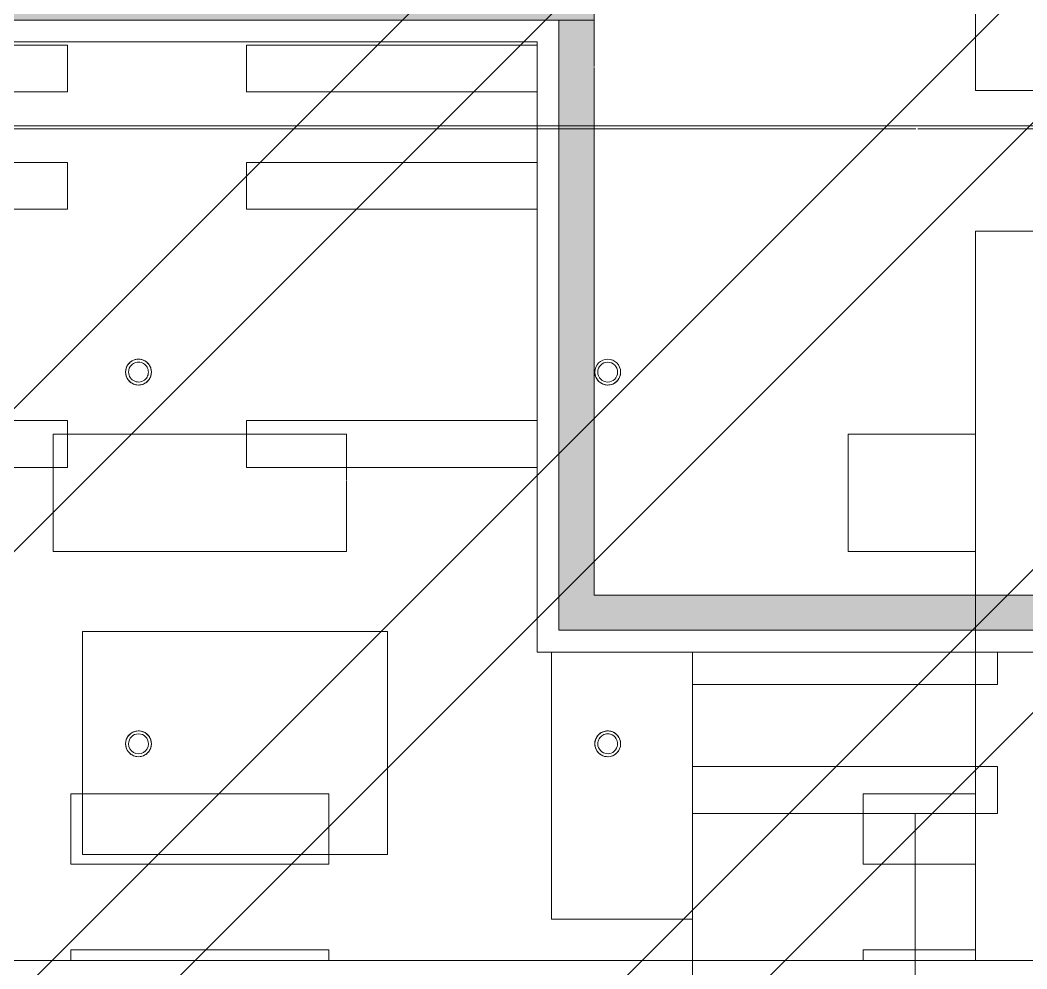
# Model space of a CAD drawing. Header units: millimetres. Extents: x -57519 to 497916, y -349472 to 446842.
# Drawn here: x 328881 to 333172, y 27414 to 31457 of the extents above; entities that cross this region are included whole.
import ezdxf

# ---------------------------------------------------------------- set-up
doc = ezdxf.new("R2010")
doc.units = ezdxf.units.MM
for name, color, linetype, lineweight in [('A-CLNG', 13, 'Continuous', 5), ('A-DETL-GENF', 92, 'Continuous', 5), ('A-FLOR', 192, 'Continuous', 5), ('A-WALL', 113, 'Continuous', 20), ('A-WALL-PATT', 111, 'Continuous', 20), ('E-LITE-EQPM', 33, 'Continuous', 5)]:
    doc.layers.add(name, color=color, linetype=linetype, lineweight=lineweight)

# ---------------------------------------------------------------- blocks, each defined once
blk = doc.blocks.new('Lighting_Fixtures_Downlight_Recessed_Can _Working_ - 110mm_Diameter-60_Watt_Incandescent _Male Toilet_ 200W-17258440-SITE COVERAGE')
at = {"layer": 'E-LITE-EQPM'}
for radius, start, end in [(55, 360, 180), (55, 180, 360), (42.3, 0, 180), (42.3, 240, 0), (42.3, 180, 240)]:
    blk.add_arc((0, 0), radius, start, end, dxfattribs=at)
blk = doc.blocks.new('Lighting_Fixtures_Downlight_Recessed_Can _Working_ - 110mm_Diameter-60_Watt_Incandescent _Male Toilet_ 200W-V257-SITE COVERAGE')
at = {"layer": 'E-LITE-EQPM'}
for radius, start, end in [(55, 360, 180), (55, 180, 240), (42.3, 135, 180), (42.3, 120, 135), (55, 240, 360), (42.3, 105, 120), (42.3, 90, 105), (42.3, 75, 90), (42.3, 60, 75), (42.3, 45, 60), (42.3, 30, 45), (42.3, 15, 30), (42.3, 0, 15), (42.3, 345, 0), (42.3, 180, 315), (42.3, 315, 330), (42.3, 330, 345)]:
    blk.add_arc((0, 0), radius, start, end, dxfattribs=at)
blk = doc.blocks.new('Lighting_Fixtures_Downlight_Recessed_Can _Working_ - 110mm_Diameter-60_Watt_Incandescent _Male Toilet_ 200W-V258-SITE COVERAGE')
at = {"layer": 'E-LITE-EQPM'}
for radius, start, end in [(55, 360, 180), (55, 180, 360), (42.3, 0, 180), (42.3, 180, 0)]:
    blk.add_arc((0, 0), radius, start, end, dxfattribs=at)
blk = doc.blocks.new('Lighting_Fixtures_Downlight_Recessed_Can _Working_ - 110mm_Diameter-60_Watt_Incandescent _Male Toilet_ 200W-V471-SITE COVERAGE')
at = {"layer": 'E-LITE-EQPM'}
for radius, start, end in [(55, 120, 180), (55, 60, 120), (55, 360, 60), (55, 180, 360), (42.3, 165, 180), (42.3, 150, 165), (42.3, 135, 150), (42.3, 120, 135), (42.3, 90, 120), (42.3, 75, 90), (42.3, 30, 75), (42.3, 15, 30), (42.3, 0, 15), (42.3, 345, 0), (42.3, 180, 225), (42.3, 225, 300), (42.3, 300, 345)]:
    blk.add_arc((0, 0), radius, start, end, dxfattribs=at)

msp = doc.modelspace()

# ---------------------------------------------------------------- hatches: boundary and pattern name
at = {"layer": 'A-DETL-GENF'}
h = msp.add_hatch(dxfattribs=at)
h.set_pattern_fill('FP_40', color=250, style=0, pattern_type=2)
h.set_pattern_definition([(45, (248763.4, 0), (-1257.236, 1257.236), []), (45, (248763.4, 1905), (-1257.236, 1257.236), [])])
h.paths.add_polyline_path([(325750.1, -8642.5), (328562.7, -8642.5), (328562.7, 4657.5), (341312.7, 4657.5), (341312.7, 30557.5), (342712.7, 30557.5), (342712.7, 48907.7), (339962.7, 48907.7), (339962.7, 52157.5), (338962.7, 52157.5), (338962.7, 53757.5), (297512.7, 53757.5), (297512.7, 52247.5), (286277.7, 52247.5), (286277.7, 34407.5), (285902.7, 34407.5), (285902.7, 7407.5), (286277.7, 7407.5), (286277.7, -2267.5), (315555.2, -2267.5), (315555.2, -8642.5), (321257.1, -8642.5)], flags=0)
at = {"layer": 'A-WALL-PATT', "lineweight": 5, "transparency": 33554560}
for points in [[(328447.4, 31457.5), (331327.7, 31457.5), (331327.7, 31607.5), (327752.7, 31607.5), (327752.7, 31457.5), (327996.6, 31457.5)], [(331177.7, 28857.5), (331327.7, 28857.5), (331327.7, 31457.5), (331177.7, 31457.5), (331177.7, 28905)], [(336421.1, 28857.5), (340452.7, 28857.5), (340452.7, 29007.5), (331327.7, 29007.5), (331327.7, 28857.5), (336140.3, 28857.5)]]:
    msp.add_hatch(color=253, dxfattribs=at).paths.add_polyline_path(points, flags=0)

# ---------------------------------------------------------------- linework, layer by layer
at = {"layer": 'A-CLNG'}
for p, q in [((329022.7, 29193.5), (329022.7, 29693.5)), ((329022.7, 29693.5), (330272.7, 29693.5)), ((330272.7, 29693.5), (330272.7, 29497.4)), ((332410.2, 29193.5), (332410.2, 29693.5)), ((332410.2, 29693.5), (332952.7, 29693.5)), ((330272.7, 29493.8), (330272.7, 29193.5)), ((330272.7, 29193.5), (329022.7, 29193.5)), ((332952.7, 29193.5), (332410.2, 29193.5)), ((329097.7, 27860.5), (329097.7, 28160.5)), ((329097.7, 28160.5), (330197.7, 28160.5)), ((330197.7, 28160.5), (330197.7, 27860.5)), ((332475.2, 27860.5), (332475.2, 28160.5)), ((332475.2, 28160.5), (332952.7, 28160.5)), ((330197.7, 27860.5), (329097.7, 27860.5)), ((332952.7, 27860.5), (332475.2, 27860.5)), ((329097.7, 27449.5), (329097.7, 27495.5)), ((329097.7, 27495.5), (330197.7, 27495.5)), ((330197.7, 27495.5), (330197.7, 27449.5)), ((332475.2, 27449.5), (332475.2, 27495.5)), ((332475.2, 27495.5), (332952.7, 27495.5))]:
    msp.add_line(p, q, dxfattribs=at)
for centre, start, end in [((329385.7, 29957.5), 120, 180), ((329385.7, 29957.5), 105, 165), ((329385.7, 29957.5), 0, 120), ((329385.7, 29957.5), 90, 105), ((329385.7, 29957.5), 75, 90), ((329385.7, 29957.5), 0, 75), ((331385.7, 29957.5), 0, 180), ((331385.7, 29957.5), 0, 180), ((329385.7, 29957.5), 165, 180), ((329385.7, 29957.5), 180, 255), ((329385.7, 29957.5), 180, 0), ((329385.7, 29957.5), 255, 0), ((331385.7, 29957.5), 180, 195), ((331385.7, 29957.5), 180, 255), ((331385.7, 29957.5), 255, 0), ((331385.7, 29957.5), 345, 0), ((331385.7, 29957.5), 195, 330), ((331385.7, 29957.5), 330, 345), ((329385.7, 28373.5), 105, 180), ((329385.7, 28373.5), 135, 165), ((329385.7, 28373.5), 60, 135), ((329385.7, 28373.5), 0, 105), ((329385.7, 28373.5), 0, 60), ((331385.7, 28373.5), 0, 180), ((331385.7, 28373.5), 30, 180), ((329385.7, 28373.5), 165, 180), ((329385.7, 28373.5), 180, 270), ((329385.7, 28373.5), 180, 300), ((329385.7, 28373.5), 300, 0), ((329385.7, 28373.5), 330, 0), ((331385.7, 28373.5), 180, 315), ((331385.7, 28373.5), 180, 0), ((331385.7, 28373.5), 315, 0), ((331385.7, 28373.5), 0, 30), ((329385.7, 28373.5), 270, 300), ((329385.7, 28373.5), 300, 330)]:
    msp.add_arc(centre, 55, start, end, dxfattribs=at)
at = {"layer": 'A-FLOR'}
for p, q in [((332952.7, 33732.5), (332952.7, 31157.5)), ((331327.7, 31607.5), (331327.7, 31260.3)), ((331177.7, 31457.5), (327845.7, 31457.5)), ((329083.7, 31351.5), (327845.7, 31351.5)), ((329083.7, 31151.5), (329083.7, 31351.5)), ((331084.7, 31351.5), (329846.7, 31351.5)), ((329846.7, 31351.5), (329846.7, 31151.5)), ((331327.7, 31256), (331327.7, 29007.5)), ((332952.7, 31157.5), (333552.7, 31157.5)), ((327845.7, 31151.5), (329083.7, 31151.5)), ((329846.7, 31151.5), (331084.7, 31151.5)), ((325457.7, 31007.5), (336802.7, 31007.5)), ((329083.7, 30851.5), (327845.7, 30851.5)), ((329083.7, 30651.5), (329083.7, 30851.5)), ((331084.7, 30851.5), (329846.7, 30851.5)), ((329846.7, 30851.5), (329846.7, 30651.5)), ((327845.7, 30651.5), (329083.7, 30651.5)), ((329846.7, 30651.5), (331084.7, 30651.5)), ((333552.7, 30557.5), (332952.7, 30557.5)), ((332952.7, 30557.5), (332952.7, 27449.5)), ((329083.7, 29751.5), (327845.7, 29751.5)), ((329083.7, 29551.5), (329083.7, 29751.5)), ((331084.7, 29751.5), (329846.7, 29751.5)), ((329846.7, 29751.5), (329846.7, 29551.5)), ((327845.7, 29551.5), (329083.7, 29551.5)), ((329846.7, 29551.5), (331084.7, 29551.5)), ((331327.7, 29007.5), (333327.7, 29007.5)), ((330446.7, 28851.5), (329146.7, 28851.5)), ((329146.7, 28851.5), (329146.7, 27901.5)), ((330446.7, 27901.5), (330446.7, 28851.5)), ((331146.7, 28764.5), (331146.7, 27626.5)), ((331746.7, 28764.5), (331746.7, 28626.5)), ((331746.7, 27626.5), (331746.7, 28764.5)), ((333046.7, 28626.5), (333046.7, 28764.5)), ((331746.7, 28626.5), (333046.7, 28626.5)), ((333046.7, 28276.5), (331746.7, 28276.5)), ((331746.7, 28276.5), (331746.7, 28076.5)), ((333046.7, 28076.5), (333046.7, 28276.5)), ((331746.7, 28076.5), (333046.7, 28076.5)), ((331746.7, 28076.5), (331746.7, 26776.5)), ((332696.7, 28076.5), (331746.7, 28076.5)), ((332696.7, 26776.5), (332696.7, 28076.5)), ((329146.7, 27901.5), (330446.7, 27901.5)), ((331146.7, 27626.5), (331746.7, 27626.5)), ((336802.7, 27449.5), (325452.7, 27449.5))]:
    msp.add_line(p, q, dxfattribs=at)
at = {"layer": 'A-WALL', "lineweight": 5}
for p, q in [((331327.7, 31457.5), (327752.7, 31457.5)), ((328279.8, 30994.5), (332698.3, 30994.5)), ((332707.4, 30994.5), (333329.5, 30994.5))]:
    msp.add_line(p, q, dxfattribs=at)
at = {"layer": 'A-WALL', "lineweight": 18}
for p, q in [((331177.7, 31457.5), (327845.7, 31457.5)), ((331177.7, 28857.5), (331177.7, 31457.5)), ((327845.7, 31364.5), (331084.7, 31364.5)), ((331084.7, 31364.5), (331084.7, 28764.5)), ((340302.7, 28857.5), (331177.7, 28857.5)), ((331084.7, 28764.5), (336139.7, 28764.5))]:
    msp.add_line(p, q, dxfattribs=at)

# ---------------------------------------------------------------- block references
at = {"layer": 'E-LITE-EQPM'}
for name, p in [('Lighting_Fixtures_Downlight_Recessed_Can _Working_ - 110mm_Diameter-60_Watt_Incandescent _Male Toilet_ 200W-V257-SITE COVERAGE', (329385.7, 29957.5)), ('Lighting_Fixtures_Downlight_Recessed_Can _Working_ - 110mm_Diameter-60_Watt_Incandescent _Male Toilet_ 200W-V258-SITE COVERAGE', (331385.7, 29957.5)), ('Lighting_Fixtures_Downlight_Recessed_Can _Working_ - 110mm_Diameter-60_Watt_Incandescent _Male Toilet_ 200W-17258440-SITE COVERAGE', (329385.7, 28373.5)), ('Lighting_Fixtures_Downlight_Recessed_Can _Working_ - 110mm_Diameter-60_Watt_Incandescent _Male Toilet_ 200W-V471-SITE COVERAGE', (331385.7, 28373.5))]:
    msp.add_blockref(name, p, dxfattribs=at)

doc.saveas('drawing.dxf')
